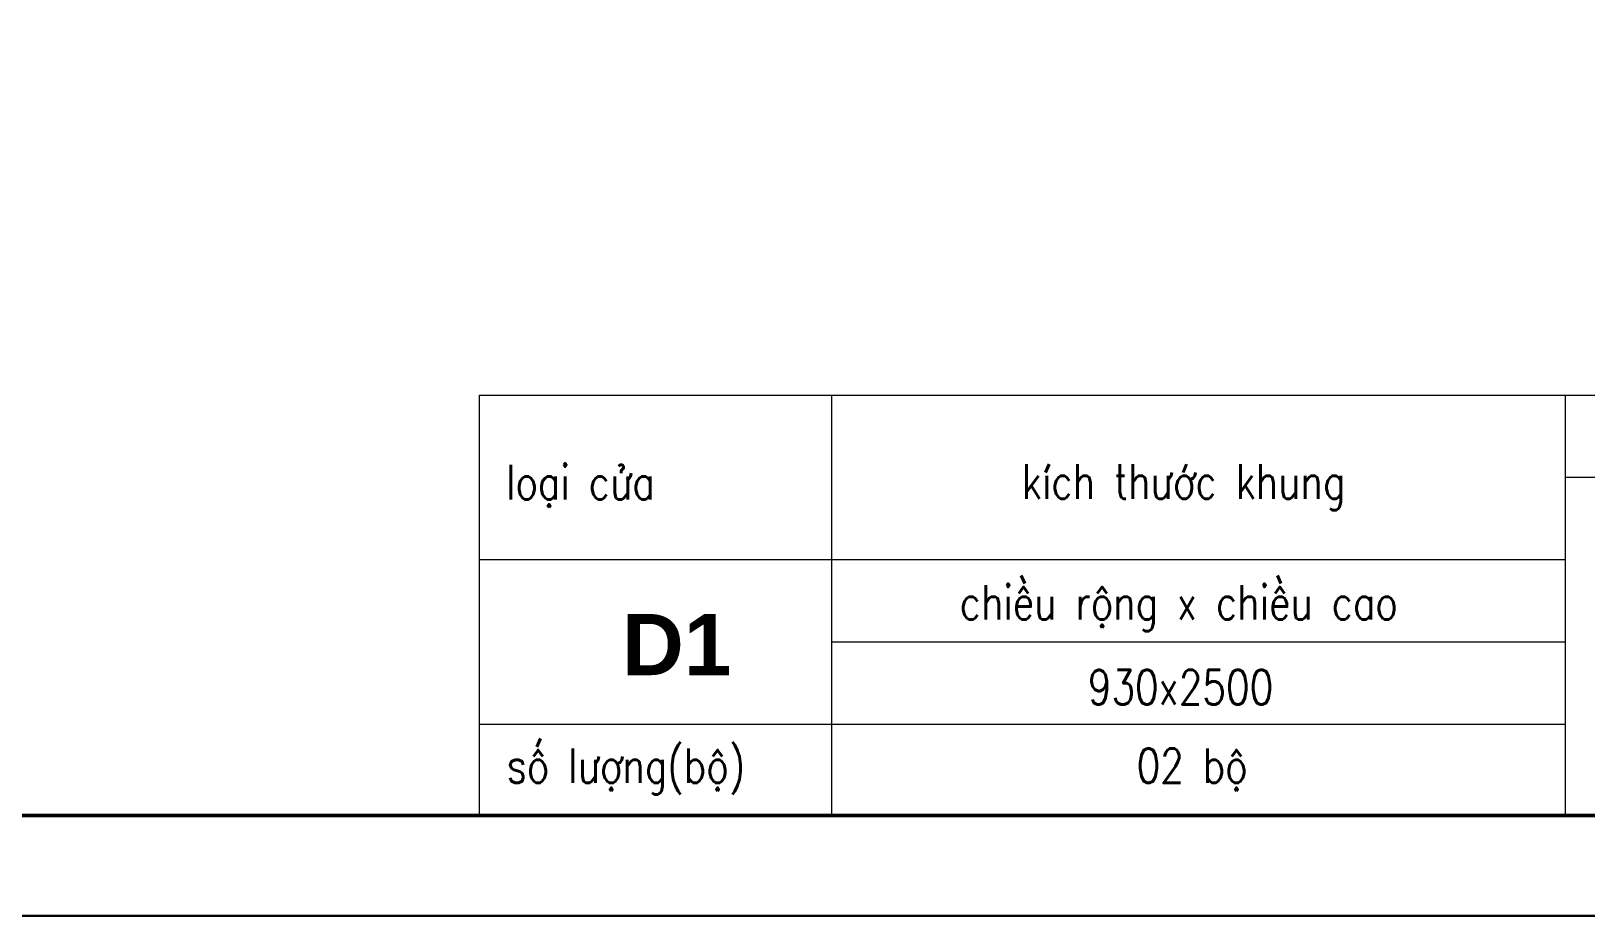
# Model space of a CAD drawing. Header units: millimetres. Extents: x 1336014 to 2939047, y -333549 to -60566.
# Drawn here: x 1415191 to 1417899, y -219540 to -218000 of the extents above; entities that cross this region are included whole.
import ezdxf
from ezdxf.enums import TextEntityAlignment as Align

# ---------------------------------------------------------------- set-up
doc = ezdxf.new("R2010")
doc.units = ezdxf.units.MM
doc.header["$MEASUREMENT"] = 0
for name, color, linetype, lineweight in [('05.Text', 253, 'Continuous', 18), ('11.Khung bo', 32, 'Continuous', 50), ('12.Khung', 36, 'Continuous', 25), ('Thay', 253, 'Continuous', 9)]:
    doc.layers.add(name, color=color, linetype=linetype, lineweight=lineweight)
doc.layers.add('KT', color=1, linetype='Continuous')
doc.layers.add('VNCC-Ar-Text', color=6, linetype='Continuous')
doc.layers.add('Tpl_Bound', color=1, linetype='Continuous', plot=False)
doc.styles.add('Noidung', font='', dxfattribs={"height": 500})
doc.styles.add('VNSIMLI', font='VNSIMLI.shx', dxfattribs={"width": 0.6})
doc.styles.get('Noidung').set_extended_font_data('.VnHelvetInsH', bold=True)

# ---------------------------------------------------------------- blocks, each defined once
blk = doc.blocks.new('100')
at = {"layer": '11.Khung bo', "const_width": 26.7}
blk.add_lwpolyline([(1860913, -945240), (1860913, -916940), (1896063, -916940), (1896063, -945240)], close=True, dxfattribs=at)
blk.add_lwpolyline([(1860913, -945240), (1860913, -916940), (1896063, -916940), (1896063, -945240)], close=True, dxfattribs=at)
blk.add_lwpolyline([(1860913, -945240), (1860913, -916940), (1896063, -916940), (1896063, -945240)], close=True, dxfattribs=at)
at = {"layer": '12.Khung'}
blk.add_lwpolyline([(1901579, -945940), (1901579, -916240), (1859580, -916240), (1859580, -945940)], close=True, dxfattribs=at)
blk.add_lwpolyline([(1901579, -945940), (1901579, -916240), (1859580, -916240), (1859580, -945940)], close=True, dxfattribs=at)
blk.add_lwpolyline([(1901579, -945940), (1901579, -916240), (1859580, -916240), (1859580, -945940)], close=True, dxfattribs=at)

msp = doc.modelspace()

# ---------------------------------------------------------------- linework, layer by layer
at = {"layer": 'Thay'}
for p, q in [((1416584.7, -218633.8), (1416584.7, -219063.8)), ((1416584.7, -218633.8), (1416584.7, -219063.8)), ((1417862.7, -218633.8), (1417862.7, -219365.4)), ((1419346.3, -218777.1), (1417862.7, -218777.1)), ((1417862.7, -218920.4), (1415972, -218920.4)), ((1417862.7, -219063.8), (1416584.7, -219063.8)), ((1417862.7, -219063.8), (1416584.7, -219063.8)), ((1416584.7, -219063.8), (1416584.7, -219365.4)), ((1417862.7, -219207.1), (1415972, -219207.1))]:
    msp.add_line(p, q, dxfattribs=at)
msp.add_lwpolyline([(1415972, -218633.8), (1419346.3, -218633.8), (1419346.3, -219365.4), (1415972, -219365.4)], close=True, dxfattribs=at)
at = {"layer": 'Tpl_Bound', "color": 1}
msp.add_lwpolyline([(1414096.3, -219540.4), (1414096.3, -212115.5), (1424596.2, -212115.5), (1424596.2, -219540.4)], close=True, dxfattribs=at)

# ---------------------------------------------------------------- block references
at = {"layer": '05.Text', "xscale": 0.25, "yscale": 0.25, "zscale": 0.25}
msp.add_blockref('100', (949201.4, 16944.5), dxfattribs=at)

# ---------------------------------------------------------------- texts
at = {"layer": 'KT', "color": 4, "style": 'Noidung'}
msp.add_text('d1', height=106.67, dxfattribs=at).set_placement((1416220.1, -219121.2))
at = {"layer": 'VNCC-Ar-Text', "style": 'VNSIMLI', "width": 0.8}
for s, p in [('lo¹i cöa', (1416018, -218815)), ('sè l\xadîng(bé)', (1416019.3, -219308.8))]:
    msp.add_text(s, height=60, dxfattribs=at).set_placement(p)
for s, p in [('kÝch th\xadíc khung', (1417198.4, -218814)), ('chiÒu réng x chiÒu cao', (1417189.9, -219024.5)), ('930x2500', (1417193, -219172)), ('02 bé', (1417213.2, -219308.8))]:
    msp.add_text(s, height=60, dxfattribs=at).set_placement(p, align=Align.CENTER)

doc.saveas('drawing.dxf')
